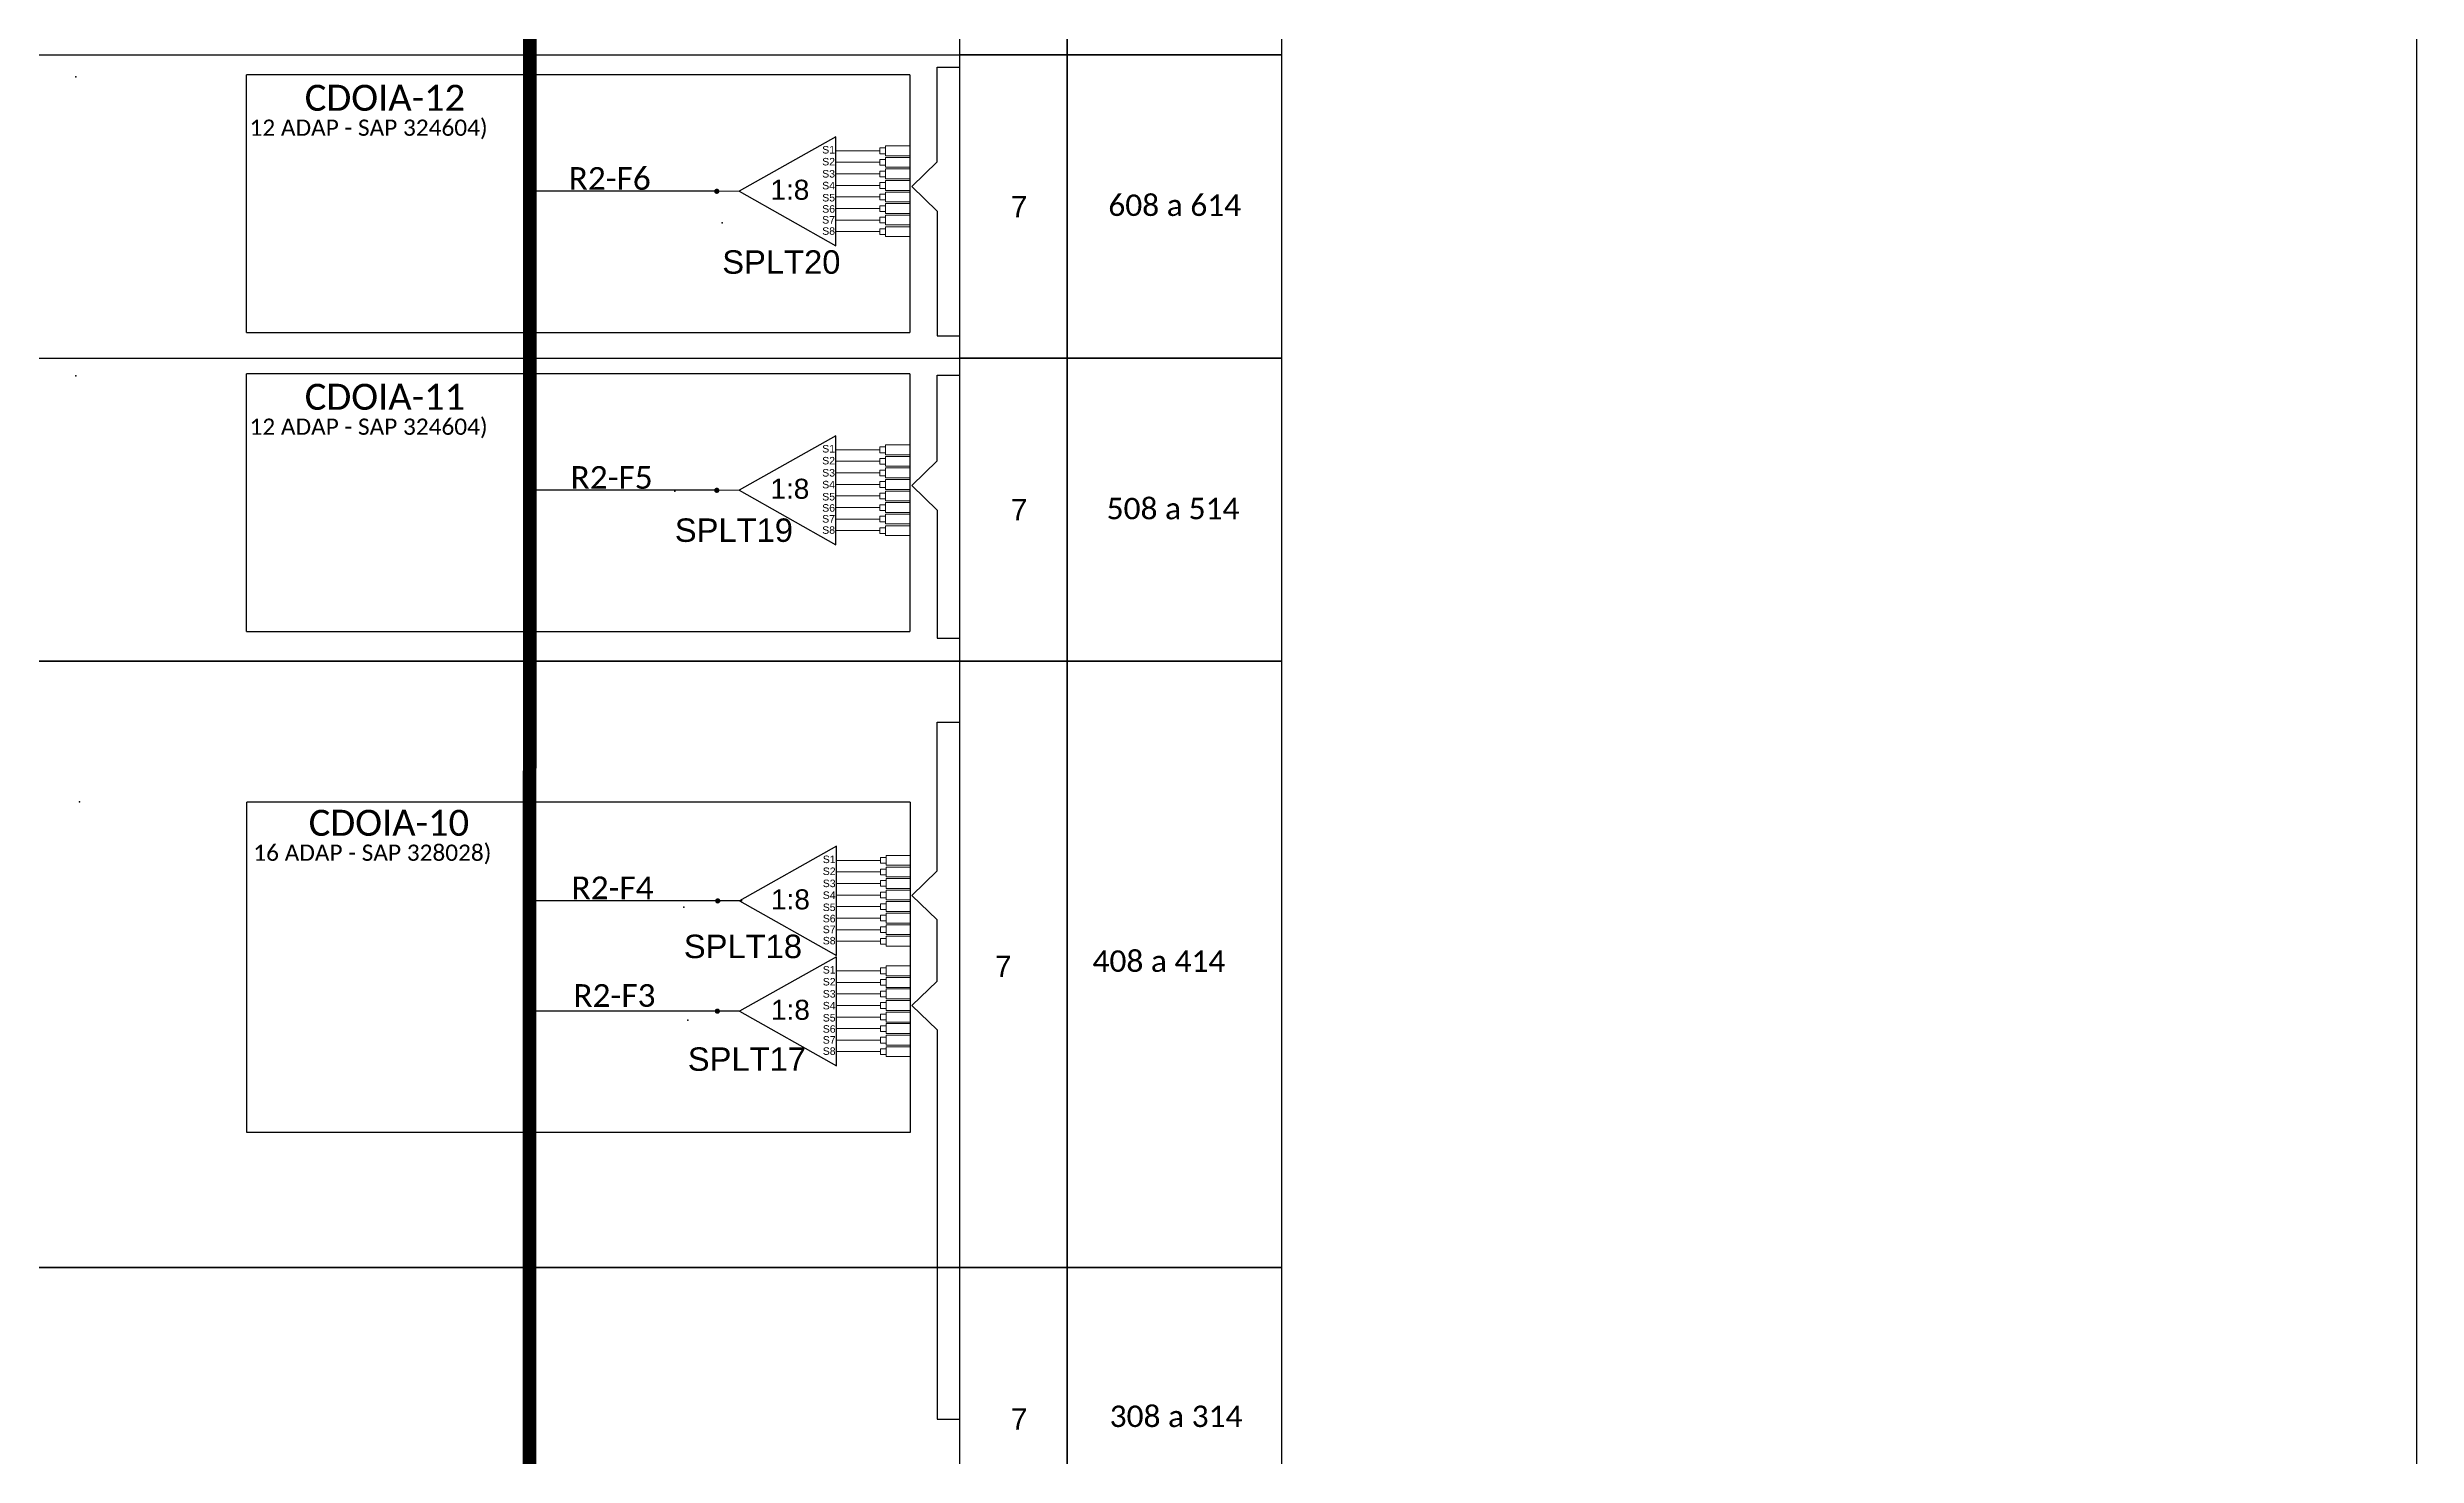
# Model space of a CAD drawing. Header units: metres. Extents: x -203 to 1885, y -55 to 636.
# Drawn here: x 698.6 to 824.4, y 76 to 150.8 of the extents above; entities that cross this region are included whole.
import ezdxf
from ezdxf.enums import TextEntityAlignment as Align

# ---------------------------------------------------------------- set-up
doc = ezdxf.new("R2010")
doc.units = ezdxf.units.M
doc.styles.add('ARIAL', font='arial.ttf')
doc.styles.add('WMF-Calibri0', font='calibri.ttf')

# ---------------------------------------------------------------- blocks, each defined once
blk = doc.blocks.new('SPLT_1-8_SC-APC')
at = {"color": 1}
blk.add_lwpolyline([(-7.37, -2.1), (-17.04, -7.55), (-7.37, -13), (-7.37, -2.1)], dxfattribs=at)
at = {"color": 3, "lineweight": 0}
for points in [[(-2.99, -3.51), (-7.37, -3.51)], [(-7.37, -4.66), (-2.99, -4.66)], [(-2.41, -3.02), (-2.41, -4)], [(-2.41, -3.02), (0, -3.02)], [(-2.41, -4), (0, -4)], [(-2.41, -4.17), (-2.41, -5.16)], [(-2.41, -4.17), (0, -4.17)], [(-7.37, -5.82), (-2.99, -5.82)], [(-7.37, -6.97), (-2.99, -6.97)], [(-2.41, -5.16), (0, -5.16)], [(-2.41, -5.32), (-2.41, -6.31)], [(-2.41, -5.32), (0, -5.32)], [(-2.41, -6.31), (0, -6.31)], [(-2.41, -6.48), (-2.41, -7.46)], [(-2.41, -6.48), (0, -6.48)], [(-7.37, -8.12), (-2.99, -8.12)], [(-7.37, -9.28), (-2.99, -9.28)], [(-2.41, -7.46), (0, -7.46)], [(-2.41, -7.63), (-2.41, -8.62)], [(-2.41, -7.63), (0, -7.63)], [(-2.41, -8.62), (0, -8.62)], [(-2.41, -8.78), (-2.41, -9.77)], [(-2.41, -8.78), (0, -8.78)], [(-7.37, -10.43), (-2.99, -10.43)], [(-7.37, -11.58), (-2.99, -11.58)], [(-2.41, -9.77), (0, -9.77)], [(-2.41, -9.94), (-2.41, -10.92)], [(-2.41, -9.94), (0, -9.94)], [(-2.41, -10.92), (0, -10.92)], [(-2.41, -11.09), (-2.41, -12.08)], [(-2.41, -11.09), (0, -11.09)], [(-2.41, -12.08), (0, -12.08)]]:
    blk.add_lwpolyline(points, dxfattribs=at)
for points in [[(-2.99, -3.22), (-2.41, -3.22), (-2.41, -3.8), (-2.99, -3.8)], [(-2.99, -4.38), (-2.41, -4.38), (-2.41, -4.95), (-2.99, -4.95)], [(-2.99, -5.53), (-2.41, -5.53), (-2.41, -6.1), (-2.99, -6.1)], [(-2.99, -6.68), (-2.41, -6.68), (-2.41, -7.26), (-2.99, -7.26)], [(-2.99, -7.84), (-2.41, -7.84), (-2.41, -8.41), (-2.99, -8.41)], [(-2.99, -8.99), (-2.41, -8.99), (-2.41, -9.56), (-2.99, -9.56)], [(-2.99, -10.14), (-2.41, -10.14), (-2.41, -10.72), (-2.99, -10.72)], [(-2.99, -11.3), (-2.41, -11.3), (-2.41, -11.87), (-2.99, -11.87)]]:
    blk.add_lwpolyline(points, close=True, dxfattribs=at)
at = {"color": 1, "lineweight": 0}
blk.add_lwpolyline([(-17.04, -7.55), (-19.26, -7.55)], dxfattribs=at)
at = {"color": 1, "style": 'ARIAL'}
for s, height, p in [('S1', 0.75, (-8.74, -3.78)), ('S2', 0.75, (-8.74, -4.97)), ('1:8', 2, (-13.91, -8.4)), ('S3', 0.75, (-8.74, -6.18)), ('S4', 0.75, (-8.74, -7.36)), ('S5', 0.75, (-8.74, -8.57)), ('S6', 0.75, (-8.74, -9.69)), ('S7', 0.75, (-8.74, -10.78)), ('S8', 0.75, (-8.74, -11.9))]:
    blk.add_text(s, height=height, dxfattribs=at).set_placement(p)
blk = doc.blocks.new('SPLITTER_')
blk.add_point((0, 0))
at = {"style": 'ARIAL', "flags": 4}
blk.add_attdef('SPLT', (0, -3.26), '', height=1.5, dxfattribs=at)
blk = doc.blocks.new('A$C415C251F')
at = {"color": 3}
blk.add_point((0, 0), dxfattribs=at)
blk = doc.blocks.new('LEG_CDOIA8_C-SPLT_ESQ')
at = {"color": 3, "extrusion": (0, 0, -1), "xscale": -1, "zscale": -1}
blk.add_blockref('A$C415C251F', (0, 0), dxfattribs=at)
at = {"color": 1, "style": 'WMF-Calibri0', "flags": 4}
blk.add_attdef('CDO', (21.44, -2.61), '', height=2, dxfattribs=at)
blk.add_attdef('MODELO', text='', height=1.5, dxfattribs=at).set_placement((22.54, -4.54), align=Align.CENTER)
at = {"style": 'ARIAL', "flags": 4}
blk.add_attdef('SPLITAGEM', text='', height=1.5, dxfattribs=at).set_placement((18.61, -12.59), align=Align.CENTER)

msp = doc.modelspace()

# ---------------------------------------------------------------- hatches: boundary and pattern name
h = msp.add_hatch(color=3)
h.dxf.hatch_style = 1
edge = h.paths.add_edge_path()
edge.add_arc((734.14, 143.17), 0.14, 0, 360)
h = msp.add_hatch(color=3)
h.dxf.hatch_style = 1
edge = h.paths.add_edge_path()
edge.add_arc((734.14, 127.28), 0.14, 0, 360)
h = msp.add_hatch(color=3)
h.dxf.hatch_style = 1
edge = h.paths.add_edge_path()
edge.add_arc((734.19, 105.46), 0.14, 0, 360)
h = msp.add_hatch(color=3)
h.dxf.hatch_style = 1
edge = h.paths.add_edge_path()
edge.add_arc((734.17, 99.6), 0.14, 0, 360)

# ---------------------------------------------------------------- linework, layer by layer
for p, q in [((558.96, 150.42), (747.06, 150.42)), ((558.96, 134.31), (747.06, 134.31)), ((747.06, 118.2), (558.96, 118.2)), ((558.96, 118.2), (747.06, 118.2)), ((747.06, 85.97), (558.96, 85.97)), ((558.96, 85.97), (747.06, 85.97))]:
    msp.add_line(p, q)
for points in [[(-203.47, 636.01), (824.44, 636.01), (824.44, -55.3), (-203.47, -55.3)], [(747.06, 182.64), (752.76, 182.64), (752.76, 150.42), (747.06, 150.42)], [(752.76, 182.64), (764.14, 182.64), (764.14, 150.42), (752.76, 150.42)], [(747.06, 150.42), (752.76, 150.42), (752.76, 134.31), (747.06, 134.31)], [(752.76, 150.42), (764.14, 150.42), (764.14, 134.31), (752.76, 134.31)], [(747.06, 134.31), (752.76, 134.31), (752.76, 118.2), (747.06, 118.2)], [(752.76, 134.31), (764.14, 134.31), (764.14, 118.2), (752.76, 118.2)], [(747.06, 118.2), (752.76, 118.2), (752.76, 85.97), (747.06, 85.97)], [(752.76, 118.2), (764.14, 118.2), (764.14, 85.97), (752.76, 85.97)], [(747.06, 85.97), (752.76, 85.97), (752.76, 69.86), (747.06, 69.86)], [(752.76, 85.97), (764.14, 85.97), (764.14, 69.86), (752.76, 69.86)]]:
    msp.add_lwpolyline(points, close=True)
at = {"color": 6, "const_width": 0.726}
msp.add_lwpolyline([(724.16, 24.34), (724.26, 254.56)], dxfattribs=at)
at = {"color": 1}
for points in [[(709.15, 135.67), (709.15, 149.36)], [(744.39, 149.36), (709.15, 149.36)], [(744.39, 149.36), (744.39, 135.67)], [(709.15, 135.67), (744.39, 135.67)], [(709.15, 119.78), (709.15, 133.47)], [(744.39, 133.47), (709.15, 133.47)], [(744.39, 133.47), (744.39, 119.78)], [(709.15, 119.78), (744.39, 119.78)], [(709.18, 93.16), (709.18, 110.71)], [(744.42, 110.71), (709.18, 110.71)], [(744.42, 110.71), (744.42, 93.16)], [(744.42, 93.16), (709.18, 93.16)]]:
    msp.add_lwpolyline(points, dxfattribs=at)
at = {"color": 3}
for points in [[(745.85, 144.73), (745.85, 149.77), (747.06, 149.77)], [(745.85, 144.73), (744.5, 143.43), (745.85, 142.12)], [(745.85, 142.12), (745.85, 135.49), (747.06, 135.49)], [(745.85, 128.84), (745.85, 133.39), (747.06, 133.39)], [(745.85, 128.84), (744.5, 127.53), (745.85, 126.23)], [(745.85, 126.23), (745.85, 119.43), (747.06, 119.43)], [(745.85, 107.05), (745.85, 114.96), (747.06, 114.96)], [(745.85, 107.05), (745.85, 108.49)], [(745.85, 107.05), (744.5, 105.75), (745.85, 104.45)], [(745.85, 101.2), (745.85, 104.45)], [(745.85, 101.2), (744.5, 99.9), (745.85, 98.6)], [(745.85, 98.6), (745.85, 77.92), (747.06, 77.92)]]:
    msp.add_lwpolyline(points, dxfattribs=at)
at = {"color": 6}
for points in [[(734.14, 143.17), (724.26, 143.17)], [(734.14, 127.28), (724.26, 127.28)], [(735.48, 105.46), (724.16, 105.46)], [(735.36, 99.6), (724.16, 99.6)]]:
    msp.add_lwpolyline(points, dxfattribs=at)

# ---------------------------------------------------------------- block references
at = {"color": 1}
ref = msp.add_blockref('LEG_CDOIA8_C-SPLT_ESQ', (700.08, 149.25), dxfattribs=dict(at, xscale=0.6897623040001566, yscale=0.6897623040001584, zscale=0.6897623040001567))
ref.add_attrib('CDO', 'CDOIA-12', (712.25, 147.45), dxfattribs={"color": 1, "height": 1.38, "style": 'WMF-Calibri0'})
ref.add_attrib('MODELO', '12 ADAP - SAP 324604)', dxfattribs={"color": 1, "height": 0.8622, "style": 'WMF-Calibri0'}).set_placement((715.64, 146.12), align=Align.CENTER)
at = {"color": 3, "xscale": 0.532102348800001, "yscale": 0.5321023488000023, "zscale": 0.532102348800001}
for p in [(744.39, 147.19), (744.39, 131.3), (744.42, 109.48), (744.42, 103.61)]:
    msp.add_blockref('SPLT_1-8_SC-APC', p, dxfattribs=at)
ref = msp.add_blockref('SPLITTER_', (734.43, 141.5), dxfattribs=dict(xscale=0.8294400000001887, yscale=0.82944000000019, zscale=0.8294400000001886))
ref.add_attrib('SPLT', 'SPLT20', (734.43, 138.79), dxfattribs={"height": 1.244, "style": 'ARIAL'})
at = {"color": 1}
ref = msp.add_blockref('LEG_CDOIA8_C-SPLT_ESQ', (700.08, 133.36), dxfattribs=dict(at, xscale=0.6897623040001566, yscale=0.6897623040001584, zscale=0.6897623040001567))
ref.add_attrib('CDO', 'CDOIA-11', (712.25, 131.56), dxfattribs={"color": 1, "height": 1.38, "style": 'WMF-Calibri0'})
ref.add_attrib('MODELO', '12 ADAP - SAP 324604)', dxfattribs={"color": 1, "height": 0.8622, "style": 'WMF-Calibri0'}).set_placement((715.64, 130.23), align=Align.CENTER)
ref = msp.add_blockref('SPLITTER_', (731.91, 127.24), dxfattribs=dict(xscale=0.8294400000001887, yscale=0.82944000000019, zscale=0.8294400000001886))
ref.add_attrib('SPLT', 'SPLT19', (731.91, 124.54), dxfattribs={"height": 1.244, "style": 'ARIAL'})
ref = msp.add_blockref('LEG_CDOIA8_C-SPLT_ESQ', (700.29, 110.72), dxfattribs=dict(at, xscale=0.6897623040001566, yscale=0.6897623040001584, zscale=0.6897623040001567))
ref.add_attrib('CDO', 'CDOIA-10', (712.46, 108.92), dxfattribs={"color": 1, "height": 1.38, "style": 'WMF-Calibri0'})
ref.add_attrib('MODELO', '16 ADAP - SAP 328028)', dxfattribs={"color": 1, "height": 0.8622, "style": 'WMF-Calibri0'}).set_placement((715.84, 107.59), align=Align.CENTER)
ref = msp.add_blockref('SPLITTER_', (732.39, 105.12), dxfattribs=dict(xscale=0.8294400000001887, yscale=0.82944000000019, zscale=0.8294400000001886))
ref.add_attrib('SPLT', 'SPLT18', (732.39, 102.42), dxfattribs={"height": 1.244, "style": 'ARIAL'})
ref = msp.add_blockref('SPLITTER_', (732.6, 99.13), dxfattribs=dict(xscale=0.8294400000001887, yscale=0.82944000000019, zscale=0.8294400000001886))
ref.add_attrib('SPLT', 'SPLT17', (732.6, 96.43), dxfattribs={"height": 1.244, "style": 'ARIAL'})

# ---------------------------------------------------------------- texts
at = {"color": 6, "style": 'WMF-Calibri0'}
for s, p in [('R2-F6', (726.27, 143.25)), ('R2-F5', (726.37, 127.36)), ('R2-F4', (726.42, 105.55)), ('R2-F3', (726.52, 99.83))]:
    msp.add_text(s, height=1.205, dxfattribs=at).set_placement(p)
at = {"style": 'WMF-Calibri0'}
for s, p in [('608 a 614', (754.94, 141.86)), ('508 a 514', (754.85, 125.74)), ('408 a 414', (754.1, 101.69)), ('308 a 314', (755.01, 77.5))]:
    msp.add_text(s, height=1.14, dxfattribs=at).set_placement(p)
at = {"style": 'ARIAL', "flags": 12}
for p in [(750.2, 142.36), (750.2, 126.25), (749.36, 101.99), (750.2, 77.92)]:
    msp.add_attdef('7', text='XX', height=1.132, dxfattribs=at).set_placement(p, align=Align.MIDDLE_CENTER)

doc.saveas('drawing.dxf')
